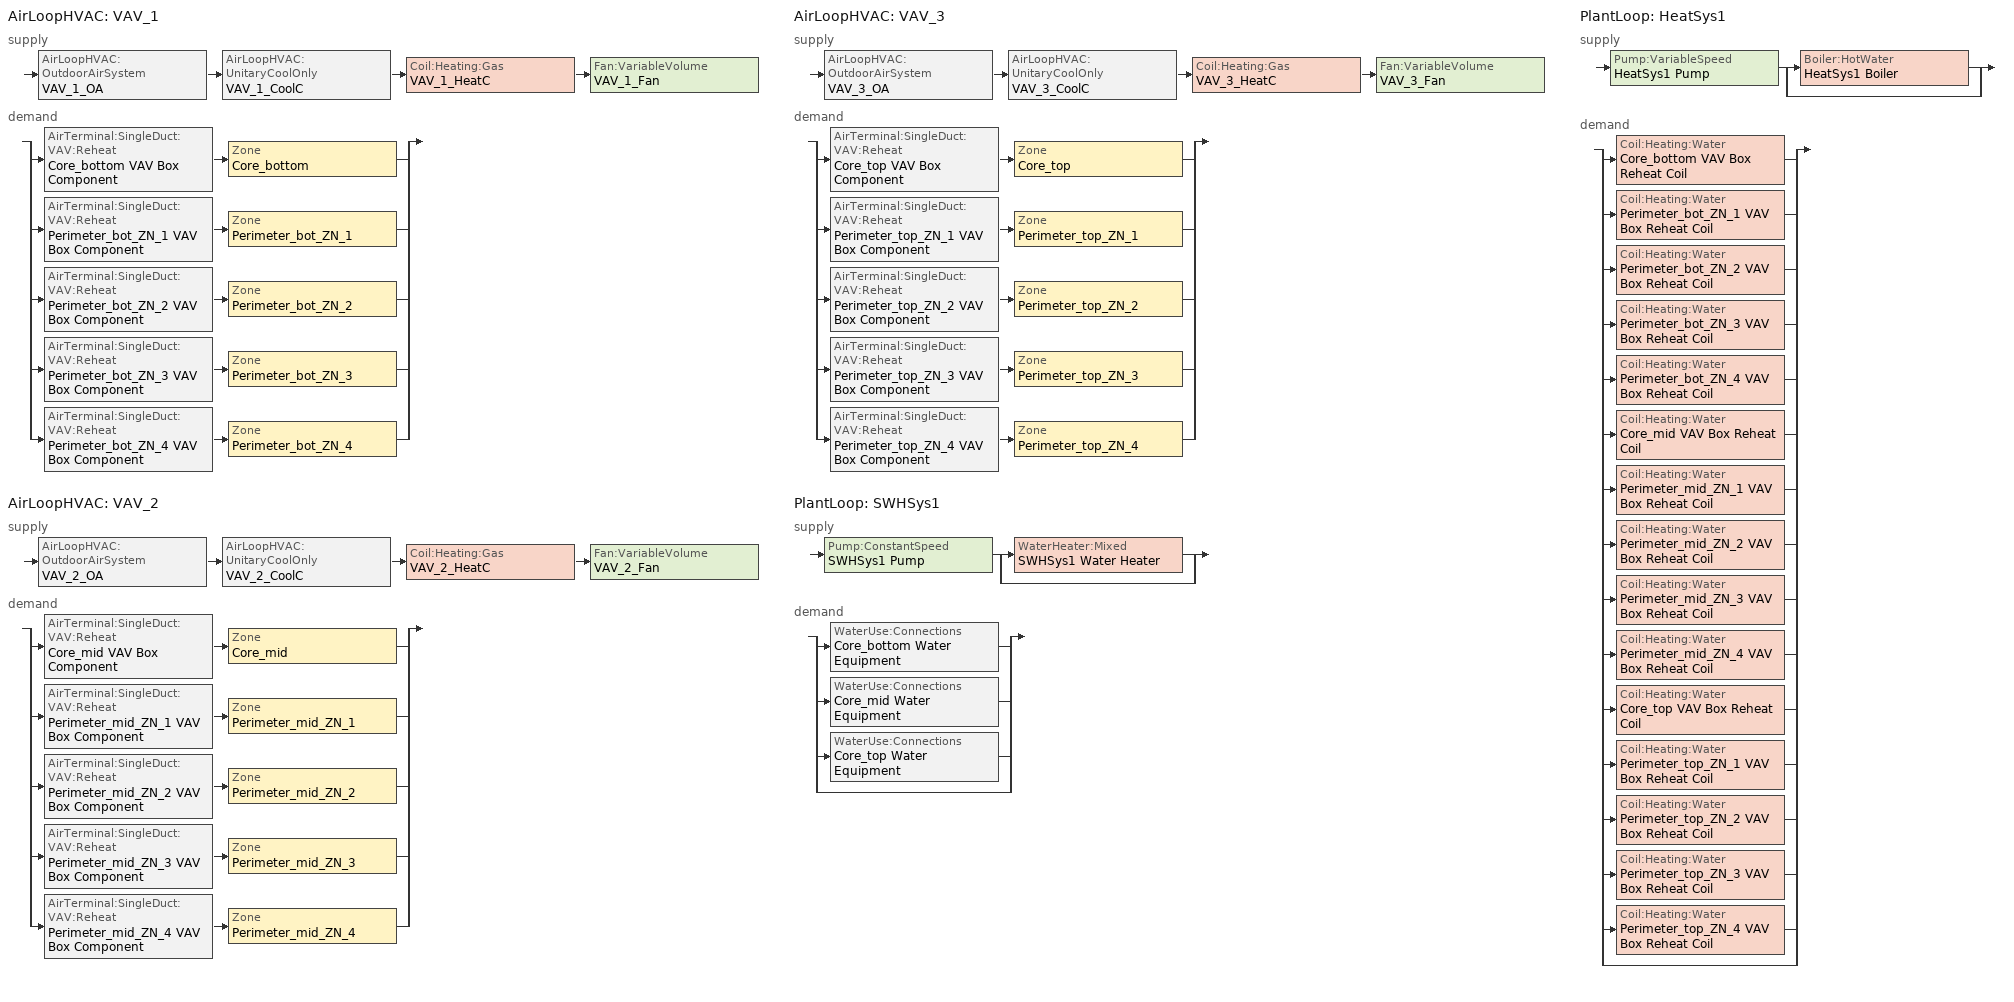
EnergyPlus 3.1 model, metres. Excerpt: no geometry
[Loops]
AirLoopHVAC 'VAV_1'
 supply: AirLoopHVAC:OutdoorAirSystem 'VAV_1_OA' > AirLoopHVAC:UnitaryCoolOnly 'VAV_1_CoolC' > Coil:Heating:Gas 'VAV_1_HeatC' > Fan:VariableVolume 'VAV_1_Fan'
 demand: split
  | AirTerminal:SingleDuct:VAV:Reheat 'Core_bottom VAV Box Component' > Zone 'Core_bottom'
  | AirTerminal:SingleDuct:VAV:Reheat 'Perimeter_bot_ZN_1 VAV Box Component' > Zone 'Perimeter_bot_ZN_1'
  | AirTerminal:SingleDuct:VAV:Reheat 'Perimeter_bot_ZN_2 VAV Box Component' > Zone 'Perimeter_bot_ZN_2'
  | AirTerminal:SingleDuct:VAV:Reheat 'Perimeter_bot_ZN_3 VAV Box Component' > Zone 'Perimeter_bot_ZN_3'
  | AirTerminal:SingleDuct:VAV:Reheat 'Perimeter_bot_ZN_4 VAV Box Component' > Zone 'Perimeter_bot_ZN_4'
AirLoopHVAC 'VAV_2'
 supply: AirLoopHVAC:OutdoorAirSystem 'VAV_2_OA' > AirLoopHVAC:UnitaryCoolOnly 'VAV_2_CoolC' > Coil:Heating:Gas 'VAV_2_HeatC' > Fan:VariableVolume 'VAV_2_Fan'
 demand: split
  | AirTerminal:SingleDuct:VAV:Reheat 'Core_mid VAV Box Component' > Zone 'Core_mid'
  | AirTerminal:SingleDuct:VAV:Reheat 'Perimeter_mid_ZN_1 VAV Box Component' > Zone 'Perimeter_mid_ZN_1'
  | AirTerminal:SingleDuct:VAV:Reheat 'Perimeter_mid_ZN_2 VAV Box Component' > Zone 'Perimeter_mid_ZN_2'
  | AirTerminal:SingleDuct:VAV:Reheat 'Perimeter_mid_ZN_3 VAV Box Component' > Zone 'Perimeter_mid_ZN_3'
  | AirTerminal:SingleDuct:VAV:Reheat 'Perimeter_mid_ZN_4 VAV Box Component' > Zone 'Perimeter_mid_ZN_4'
AirLoopHVAC 'VAV_3'
 supply: AirLoopHVAC:OutdoorAirSystem 'VAV_3_OA' > AirLoopHVAC:UnitaryCoolOnly 'VAV_3_CoolC' > Coil:Heating:Gas 'VAV_3_HeatC' > Fan:VariableVolume 'VAV_3_Fan'
 demand: split
  | AirTerminal:SingleDuct:VAV:Reheat 'Core_top VAV Box Component' > Zone 'Core_top'
  | AirTerminal:SingleDuct:VAV:Reheat 'Perimeter_top_ZN_1 VAV Box Component' > Zone 'Perimeter_top_ZN_1'
  | AirTerminal:SingleDuct:VAV:Reheat 'Perimeter_top_ZN_2 VAV Box Component' > Zone 'Perimeter_top_ZN_2'
  | AirTerminal:SingleDuct:VAV:Reheat 'Perimeter_top_ZN_3 VAV Box Component' > Zone 'Perimeter_top_ZN_3'
  | AirTerminal:SingleDuct:VAV:Reheat 'Perimeter_top_ZN_4 VAV Box Component' > Zone 'Perimeter_top_ZN_4'
PlantLoop 'SWHSys1'
 supply: Pump:ConstantSpeed 'SWHSys1 Pump' > split
  | WaterHeater:Mixed 'SWHSys1 Water Heater'
  | bypass
 demand: split
  | WaterUse:Connections 'Core_bottom Water Equipment'
  | WaterUse:Connections 'Core_mid Water Equipment'
  | WaterUse:Connections 'Core_top Water Equipment'
  | bypass
PlantLoop 'HeatSys1'
 supply: Pump:VariableSpeed 'HeatSys1 Pump' > split
  | Boiler:HotWater 'HeatSys1 Boiler'
  | bypass
 demand: split
  | Coil:Heating:Water 'Core_bottom VAV Box Reheat Coil'
  | Coil:Heating:Water 'Perimeter_bot_ZN_1 VAV Box Reheat Coil'
  | Coil:Heating:Water 'Perimeter_bot_ZN_2 VAV Box Reheat Coil'
  | Coil:Heating:Water 'Perimeter_bot_ZN_3 VAV Box Reheat Coil'
  | Coil:Heating:Water 'Perimeter_bot_ZN_4 VAV Box Reheat Coil'
  | Coil:Heating:Water 'Core_mid VAV Box Reheat Coil'
  | Coil:Heating:Water 'Perimeter_mid_ZN_1 VAV Box Reheat Coil'
  | Coil:Heating:Water 'Perimeter_mid_ZN_2 VAV Box Reheat Coil'
  | Coil:Heating:Water 'Perimeter_mid_ZN_3 VAV Box Reheat Coil'
  | Coil:Heating:Water 'Perimeter_mid_ZN_4 VAV Box Reheat Coil'
  | Coil:Heating:Water 'Core_top VAV Box Reheat Coil'
  | Coil:Heating:Water 'Perimeter_top_ZN_1 VAV Box Reheat Coil'
  | Coil:Heating:Water 'Perimeter_top_ZN_2 VAV Box Reheat Coil'
  | Coil:Heating:Water 'Perimeter_top_ZN_3 VAV Box Reheat Coil'
  | Coil:Heating:Water 'Perimeter_top_ZN_4 VAV Box Reheat Coil'
  | bypass
[ComponentCost:LineItem]
Name | Line Item Type | Item | Cost per Each | Quantity | Cost per Unit of Output Capacity
People:Core_bottom | General | Core_bottom | 1 | 52.9143
LIGHTING EQUIP:Core_bottom | Lights | Core_bottom |  |  | 1
ElectricEquipment:Core_bottom:PlugMisc | General | Core_bottom | 1 | 7.9371
ElectricEquipment:Core_bottom:Elevators | General | Core_bottom | 1 | 32.1099
Infiltration:Perimeter_bot_ZN_1 | General | Perimeter_bot_ZN_1 | 1 | 0.0411
People:Perimeter_bot_ZN_1 | General | Perimeter_bot_ZN_1 | 1 | 11.1548
LIGHTING EQUIP:Perimeter_bot_ZN_1 | Lights | Perimeter_bot_ZN_1 |  |  | 1
ElectricEquipment:Perimeter_bot_ZN_1:PlugMisc | General | Perimeter_bot_ZN_1 | 1 | 1.6732
Infiltration:Perimeter_bot_ZN_2 | General | Perimeter_bot_ZN_2 | 1 | 0.028
People:Perimeter_bot_ZN_2 | General | Perimeter_bot_ZN_2 | 1 | 7.0619
LIGHTING EQUIP:Perimeter_bot_ZN_2 | Lights | Perimeter_bot_ZN_2 |  |  | 1
ElectricEquipment:Perimeter_bot_ZN_2:PlugMisc | General | Perimeter_bot_ZN_2 | 1 | 1.0593
Infiltration:Perimeter_bot_ZN_3 | General | Perimeter_bot_ZN_3 | 1 | 0.0411
People:Perimeter_bot_ZN_3 | General | Perimeter_bot_ZN_3 | 1 | 11.1548
LIGHTING EQUIP:Perimeter_bot_ZN_3 | Lights | Perimeter_bot_ZN_3 |  |  | 1
ElectricEquipment:Perimeter_bot_ZN_3:PlugMisc | General | Perimeter_bot_ZN_3 | 1 | 1.6732
Infiltration:Perimeter_bot_ZN_4 | General | Perimeter_bot_ZN_4 | 1 | 0.028
People:Perimeter_bot_ZN_4 | General | Perimeter_bot_ZN_4 | 1 | 7.0614
LIGHTING EQUIP:Perimeter_bot_ZN_4 | Lights | Perimeter_bot_ZN_4 |  |  | 1
ElectricEquipment:Perimeter_bot_ZN_4:PlugMisc | General | Perimeter_bot_ZN_4 | 1 | 1.0592
People:Core_mid | General | Core_mid | 1 | 52.9143
LIGHTING EQUIP:Core_mid | Lights | Core_mid |  |  | 1
ElectricEquipment:Core_mid:PlugMisc | General | Core_mid | 1 | 7.9371
Infiltration:Perimeter_mid_ZN_1 | General | Perimeter_mid_ZN_1 | 1 | 0.0411
People:Perimeter_mid_ZN_1 | General | Perimeter_mid_ZN_1 | 1 | 11.1548
LIGHTING EQUIP:Perimeter_mid_ZN_1 | Lights | Perimeter_mid_ZN_1 |  |  | 1
ElectricEquipment:Perimeter_mid_ZN_1:PlugMisc | General | Perimeter_mid_ZN_1 | 1 | 1.6732
Infiltration:Perimeter_mid_ZN_2 | General | Perimeter_mid_ZN_2 | 1 | 0.028
People:Perimeter_mid_ZN_2 | General | Perimeter_mid_ZN_2 | 1 | 7.0619
LIGHTING EQUIP:Perimeter_mid_ZN_2 | Lights | Perimeter_mid_ZN_2 |  |  | 1
ElectricEquipment:Perimeter_mid_ZN_2:PlugMisc | General | Perimeter_mid_ZN_2 | 1 | 1.0593
Infiltration:Perimeter_mid_ZN_3 | General | Perimeter_mid_ZN_3 | 1 | 0.0411
People:Perimeter_mid_ZN_3 | General | Perimeter_mid_ZN_3 | 1 | 11.1548
LIGHTING EQUIP:Perimeter_mid_ZN_3 | Lights | Perimeter_mid_ZN_3 |  |  | 1
ElectricEquipment:Perimeter_mid_ZN_3:PlugMisc | General | Perimeter_mid_ZN_3 | 1 | 1.6732
Infiltration:Perimeter_mid_ZN_4 | General | Perimeter_mid_ZN_4 | 1 | 0.028
People:Perimeter_mid_ZN_4 | General | Perimeter_mid_ZN_4 | 1 | 7.0614
LIGHTING EQUIP:Perimeter_mid_ZN_4 | Lights | Perimeter_mid_ZN_4 |  |  | 1
ElectricEquipment:Perimeter_mid_ZN_4:PlugMisc | General | Perimeter_mid_ZN_4 | 1 | 1.0592
Infiltration:Core_top | General | Core_top | 1 | 0.2998
People:Core_top | General | Core_top | 1 | 52.9143
LIGHTING EQUIP:Core_top | Lights | Core_top |  |  | 1
ElectricEquipment:Core_top:PlugMisc | General | Core_top | 1 | 7.9371
Infiltration:Perimeter_top_ZN_1 | General | Perimeter_top_ZN_1 | 1 | 0.1043
People:Perimeter_top_ZN_1 | General | Perimeter_top_ZN_1 | 1 | 11.1548
LIGHTING EQUIP:Perimeter_top_ZN_1 | Lights | Perimeter_top_ZN_1 |  |  | 1
ElectricEquipment:Perimeter_top_ZN_1:PlugMisc | General | Perimeter_top_ZN_1 | 1 | 1.6732
Infiltration:Perimeter_top_ZN_2 | General | Perimeter_top_ZN_2 | 1 | 0.067
People:Perimeter_top_ZN_2 | General | Perimeter_top_ZN_2 | 1 | 7.0619
LIGHTING EQUIP:Perimeter_top_ZN_2 | Lights | Perimeter_top_ZN_2 |  |  | 1
ElectricEquipment:Perimeter_top_ZN_2:PlugMisc | General | Perimeter_top_ZN_2 | 1 | 1.0593
Infiltration:Perimeter_top_ZN_3 | General | Perimeter_top_ZN_3 | 1 | 0.1043
People:Perimeter_top_ZN_3 | General | Perimeter_top_ZN_3 | 1 | 11.1548
LIGHTING EQUIP:Perimeter_top_ZN_3 | Lights | Perimeter_top_ZN_3 |  |  | 1
ElectricEquipment:Perimeter_top_ZN_3:PlugMisc | General | Perimeter_top_ZN_3 | 1 | 1.6732
Infiltration:Perimeter_top_ZN_4 | General | Perimeter_top_ZN_4 | 1 | 0.067
People:Perimeter_top_ZN_4 | General | Perimeter_top_ZN_4 | 1 | 7.0614
LIGHTING EQUIP:Perimeter_top_ZN_4 | Lights | Perimeter_top_ZN_4 |  |  | 1
ElectricEquipment:Perimeter_top_ZN_4:PlugMisc | General | Perimeter_top_ZN_4 | 1 | 1.0592
[Sizing:Zone] Zone Cooling Design Supply Air Temperature {C}=14; Zone Heating Design Supply Air Temperature {C}=40; Zone Cooling Design Supply Air Humidity Ratio {kg-H20/kg-air}=0.0085; Zone Heating Design Supply Air Humidity Ratio {kg-H20/kg-air}=0.008; Outdoor Air Method=Flow/Zone; Outside Air Flow per Zone Floor Area {(m3/s)/m2}=0; Cooling Design Air Flow Method {Flow/Zone | DesignDay | DesignDayWithLimit}=DesignDayWithLimit; Cooling Minimum Air Flow=0; Cooling Minimum Air Flow Fraction=0; Heating Design Air Flow Method {Flow/Zone | DesignDay}=DesignDay; Heating Design Air Flow Rate=0
Name | Outside Air Flow per Zone {m3/s}
Core_bottom; Core_mid; Core_top | 0.529143
Perimeter_bot_ZN_1; Perimeter_bot_ZN_3; Perimeter_mid_ZN_1; Perimeter_mid_ZN_3; Perimeter_top_ZN_1; Perimeter_top_ZN_3 | 0.111548
Perimeter_bot_ZN_2; Perimeter_mid_ZN_2; Perimeter_top_ZN_2 | 0.0706191
Perimeter_bot_ZN_4; Perimeter_mid_ZN_4; Perimeter_top_ZN_4 | 0.0706144
[ZoneControl:Thermostat] Control Type Schedule=Dual Zone Control Type Sched
Name | Zone | Control 1
Core_bottom Thermostat | Core_bottom | Core_bottom DualSPSched
Perimeter_bot_ZN_1 Thermostat | Perimeter_bot_ZN_1 | Perimeter_bot_ZN_1 DualSPSched
Perimeter_bot_ZN_2 Thermostat | Perimeter_bot_ZN_2 | Perimeter_bot_ZN_2 DualSPSched
Perimeter_bot_ZN_3 Thermostat | Perimeter_bot_ZN_3 | Perimeter_bot_ZN_3 DualSPSched
Perimeter_bot_ZN_4 Thermostat | Perimeter_bot_ZN_4 | Perimeter_bot_ZN_4 DualSPSched
Core_mid Thermostat | Core_mid | Core_mid DualSPSched
Perimeter_mid_ZN_1 Thermostat | Perimeter_mid_ZN_1 | Perimeter_mid_ZN_1 DualSPSched
Perimeter_mid_ZN_2 Thermostat | Perimeter_mid_ZN_2 | Perimeter_mid_ZN_2 DualSPSched
Perimeter_mid_ZN_3 Thermostat | Perimeter_mid_ZN_3 | Perimeter_mid_ZN_3 DualSPSched
Perimeter_mid_ZN_4 Thermostat | Perimeter_mid_ZN_4 | Perimeter_mid_ZN_4 DualSPSched
Core_top Thermostat | Core_top | Core_top DualSPSched
Perimeter_top_ZN_1 Thermostat | Perimeter_top_ZN_1 | Perimeter_top_ZN_1 DualSPSched
Perimeter_top_ZN_2 Thermostat | Perimeter_top_ZN_2 | Perimeter_top_ZN_2 DualSPSched
Perimeter_top_ZN_3 Thermostat | Perimeter_top_ZN_3 | Perimeter_top_ZN_3 DualSPSched
Perimeter_top_ZN_4 Thermostat | Perimeter_top_ZN_4 | Perimeter_top_ZN_4 DualSPSched
[ThermostatSetpoint:DualSetpoint] Heating Setpoint Temperature Schedule=HTGSETP_SCH; Cooling Setpoint Temperature Schedule=CLGSETP_SCH
Core_bottom DualSPSched; Perimeter_bot_ZN_1 DualSPSched; Perimeter_bot_ZN_2 DualSPSched; Perimeter_bot_ZN_3 DualSPSched; Perimeter_bot_ZN_4 DualSPSched; Core_mid DualSPSched; Perimeter_mid_ZN_1 DualSPSched; Perimeter_mid_ZN_2 DualSPSched; Perimeter_mid_ZN_3 DualSPSched; Perimeter_mid_ZN_4 DualSPSched; Core_top DualSPSched; Perimeter_top_ZN_1 DualSPSched; Perimeter_top_ZN_2 DualSPSched; Perimeter_top_ZN_3 DualSPSched; Perimeter_top_ZN_4 DualSPSched
[Zone equipment]
Core_bottom: Core_bottom VAV Box Component
Perimeter_bot_ZN_1: Perimeter_bot_ZN_1 VAV Box Component
Perimeter_bot_ZN_2: Perimeter_bot_ZN_2 VAV Box Component
Perimeter_bot_ZN_3: Perimeter_bot_ZN_3 VAV Box Component
Perimeter_bot_ZN_4: Perimeter_bot_ZN_4 VAV Box Component
Core_mid: Core_mid VAV Box Component
Perimeter_mid_ZN_1: Perimeter_mid_ZN_1 VAV Box Component
Perimeter_mid_ZN_2: Perimeter_mid_ZN_2 VAV Box Component
Perimeter_mid_ZN_3: Perimeter_mid_ZN_3 VAV Box Component
Perimeter_mid_ZN_4: Perimeter_mid_ZN_4 VAV Box Component
Core_top: Core_top VAV Box Component
Perimeter_top_ZN_1: Perimeter_top_ZN_1 VAV Box Component
Perimeter_top_ZN_2: Perimeter_top_ZN_2 VAV Box Component
Perimeter_top_ZN_3: Perimeter_top_ZN_3 VAV Box Component
Perimeter_top_ZN_4: Perimeter_top_ZN_4 VAV Box Component
[AirTerminal:SingleDuct:VAV:Reheat] Availability Schedule=ALWAYS_ON; Maximum Air Flow Rate {m3/s}=AUTOSIZE; Zone Minimum Air Flow Input Method=Constant; Constant Minimum Air Flow Fraction=0.3; Maximum Hot Water or Steam Flow Rate {m3/s}=AUTOSIZE; Minimum Hot Water or Steam Flow Rate {m3/s}=0; Convergence Tolerance=0.001; Damper Heating Action=Normal
Name | Reheat Coil
Core_bottom VAV Box Component | Core_bottom VAV Box Reheat Coil
Perimeter_bot_ZN_1 VAV Box Component | Perimeter_bot_ZN_1 VAV Box Reheat Coil
Perimeter_bot_ZN_2 VAV Box Component | Perimeter_bot_ZN_2 VAV Box Reheat Coil
Perimeter_bot_ZN_3 VAV Box Component | Perimeter_bot_ZN_3 VAV Box Reheat Coil
Perimeter_bot_ZN_4 VAV Box Component | Perimeter_bot_ZN_4 VAV Box Reheat Coil
Core_mid VAV Box Component | Core_mid VAV Box Reheat Coil
Perimeter_mid_ZN_1 VAV Box Component | Perimeter_mid_ZN_1 VAV Box Reheat Coil
Perimeter_mid_ZN_2 VAV Box Component | Perimeter_mid_ZN_2 VAV Box Reheat Coil
Perimeter_mid_ZN_3 VAV Box Component | Perimeter_mid_ZN_3 VAV Box Reheat Coil
Perimeter_mid_ZN_4 VAV Box Component | Perimeter_mid_ZN_4 VAV Box Reheat Coil
Core_top VAV Box Component | Core_top VAV Box Reheat Coil
Perimeter_top_ZN_1 VAV Box Component | Perimeter_top_ZN_1 VAV Box Reheat Coil
Perimeter_top_ZN_2 VAV Box Component | Perimeter_top_ZN_2 VAV Box Reheat Coil
Perimeter_top_ZN_3 VAV Box Component | Perimeter_top_ZN_3 VAV Box Reheat Coil
Perimeter_top_ZN_4 VAV Box Component | Perimeter_top_ZN_4 VAV Box Reheat Coil
[Coil:Heating:Water] Availablility Schedule=ALWAYS_ON; U-Factor Times Area Value {W/K}=AUTOSIZE; Maximum Water Flow Rate {m3/s}=AUTOSIZE; Coil Peformance input method=UFactorTimesAreaAndDesignWaterFlowRate; Nominal Capacity=AUTOSIZE; Design Inlet Water Temperature=82.2; Design Inlet Air Temperature=16.6; Design Outlet Water Temperature=71.1; Design Outlet Air Temperature=32.2
Core_bottom VAV Box Reheat Coil; Perimeter_bot_ZN_1 VAV Box Reheat Coil; Perimeter_bot_ZN_2 VAV Box Reheat Coil; Perimeter_bot_ZN_3 VAV Box Reheat Coil; Perimeter_bot_ZN_4 VAV Box Reheat Coil; Core_mid VAV Box Reheat Coil; Perimeter_mid_ZN_1 VAV Box Reheat Coil; Perimeter_mid_ZN_2 VAV Box Reheat Coil; Perimeter_mid_ZN_3 VAV Box Reheat Coil; Perimeter_mid_ZN_4 VAV Box Reheat Coil; Core_top VAV Box Reheat Coil; Perimeter_top_ZN_1 VAV Box Reheat Coil; Perimeter_top_ZN_2 VAV Box Reheat Coil; Perimeter_top_ZN_3 VAV Box Reheat Coil; Perimeter_top_ZN_4 VAV Box Reheat Coil
[WaterUse:Connections]
Name | Water Use Equipment 1
Core_bottom Water Equipment | Core_bottom Water Equipment
Core_mid Water Equipment | Core_mid Water Equipment
Core_top Water Equipment | Core_top Water Equipment
[WaterUse:Equipment] Peak Flow Rate {m3/s}=1.04111e-05; Flow Rate Fraction Schedule=BLDG_SWH_SCH
Name | Target Temperature Schedule | Hot Water Supply Temperature Schedule Name  {C} | Zone | Sensible Fraction Schedule | Latent Fraction Schedule
Core_bottom Water Equipment | Core_bottom Water Equipment Temp Sched | Core_bottom Water Equipment Hot Supply Temp Sched | Core_bottom | Core_bottom Water Equipment Sensible fract sched | Core_bottom Water Equipment Latent fract sched
Core_mid Water Equipment | Core_mid Water Equipment Temp Sched | Core_mid Water Equipment Hot Supply Temp Sched | Core_mid | Core_mid Water Equipment Sensible fract sched | Core_mid Water Equipment Latent fract sched
Core_top Water Equipment | Core_top Water Equipment Temp Sched | Core_top Water Equipment Hot Supply Temp Sched | Core_top | Core_top Water Equipment Sensible fract sched | Core_top Water Equipment Latent fract sched
[AirLoopHVAC] Design Supply Air Flow Rate {m3/s}=AUTOSIZE
VAV_1; VAV_2; VAV_3
[SetpointManager:Scheduled]
Name | Control Variable {Temperature| others } | Schedule | Setpoint Node or NodeList | Control Variable {TEMP} | Setpoint Node
VAV_1 SAT setpoint | Temperature | Seasonal-Reset-Supply-Air-Temp-Sch | VAV_1 Supply Equipment Outlet Node
VAV_2 SAT setpoint | Temperature | Seasonal-Reset-Supply-Air-Temp-Sch | VAV_2 Supply Equipment Outlet Node
VAV_3 SAT setpoint | Temperature | Seasonal-Reset-Supply-Air-Temp-Sch | VAV_3 Supply Equipment Outlet Node
SWHSys1 Loop Setpoint Manager |  | SWHSys1-Loop-Temp-Schedule |  | Temperature | SWHSys1 Supply Outlet Node
HeatSys1 Loop Setpoint Manager |  | HW-Loop-Temp-Schedule |  | Temperature | HeatSys1 Supply Outlet Node
[SetpointManager:MixedAir]
Name | Control Variable {Temperature} | Control Variable | Setpoint Node or NodeList
VAV_1_CoolC SAT Manager; VAV_2_CoolC SAT Manager; VAV_3_CoolC SAT Manager | Temperature
VAV_1_HeatC MixedAir Manager |  | Temperature | VAV_1_HeatC-VAV_1_FanNode
VAV_1_OAMixed Air Temp Manager |  | Temperature | VAV_1_OA-VAV_1_CoolCNode
VAV_2_HeatC MixedAir Manager |  | Temperature | VAV_2_HeatC-VAV_2_FanNode
VAV_2_OAMixed Air Temp Manager |  | Temperature | VAV_2_OA-VAV_2_CoolCNode
VAV_3_HeatC MixedAir Manager |  | Temperature | VAV_3_HeatC-VAV_3_FanNode
VAV_3_OAMixed Air Temp Manager |  | Temperature | VAV_3_OA-VAV_3_CoolCNode
[Sizing:System] Type Of Load To Size On {Sensible}=Sensible; Design Outdoor Air Flow Rate {m3/s}=AUTOSIZE; Minimum System Air Flow Ratio=0.3; Preheat Design Temperature {C}=7; Preheat Design Humidity Ratio {kg-H2O/kg-air}=0.008; Precool Design Temperature {C}=12.8; Precool Design Humidity Ratio {kg-H2O/kg-air}=0.008; Central Cooling Design Supply Air Temperature {C}=12.8; Central Heating Design Supply Air Temperature {C}=16.7; Sizing Option {Coincident | NonCoincident}=NonCoincident; 100% Outdoor Air in Cooling {Yes | No}=No; 100% Outdoor Air in Heating {Yes | No}=No; Central Cooling Design Supply Air Humidity Ratio {kg-H2O/kg-air}=0.0085; Central Heating Design Supply Air Humidity Ratio {kg-H2O/kg-air}=0.008; Cooling Design Air Flow Method=DesignDay; Cooling Design Air Flow Rate {m3/s}=0; Heating Design Air Flow Method=DesignDay; Heating Design Air Flow Rate {m3/s}=0
VAV_1; VAV_2; VAV_3
[Controller:OutdoorAir] Minimum Outdoor Air Flow Rate {m3/s}=AUTOSIZE; Maximum Outdoor Air Flow Rate {m3/s}=AUTOSIZE; Economizer Control Type=DifferentialDryBulb; Economizer Control Action Type=ModulateFlow; Economizer Maximum Limit Dry-Bulb Temperature {C}=28; Economizer Maximum Limit Enthalpy {J/kg}=64000; Economizer Minimum Limit Dry-Bulb Temperature {C}=0; Lockout Type=NoLockout; Minimum Limit Type=FixedMinimum; Minimum Outdoor Air Schedule=MinOA_Sched
VAV_1_OA_Controller; VAV_2_OA_Controller; VAV_3_OA_Controller
[AirLoopHVAC:UnitaryCoolOnly] Availablility Schedule=ALWAYS_ON
Name | Cooling Coil
VAV_1_CoolC | VAV_1_CoolC DXCoil
VAV_2_CoolC | VAV_2_CoolC DXCoil
VAV_3_CoolC | VAV_3_CoolC DXCoil
[Coil:Cooling:DX:TwoSpeed] Availablility Schedule=ALWAYS_ON; Rated High Speed Total Cooling Capacity {W}=AUTOSIZE; Rated High Speed Sensible Heat Ratio=AUTOSIZE; Rated High Speed Air Flow Rate {m3/s}=AUTOSIZE; Supply Air Fan Operating Mode=VariableSpeedFanAndCompressor; Rated Low Speed Total Cooling Capacity {W}=AUTOSIZE; Rated Low Speed Sensible Heat Ratio=0.69; Rated Low Speed Air Flow Rate=AUTOSIZE
Name | Rated High Speed COP | Total Cooling Capacity Function of Temperature Curve | Total Cooling Capacity Function of Flow Fraction Curve | Energy Input Ratio Function of Temperature Curve | Energy Input Ratio Function of Flow Fraction Curve | Part Load Fraction Correlation Curve | Rated Low Speed COP | Low Speed Total Cooling Capacity Function of Temperature Curve | Low Speed Total Cooling Capacity Function of Flow Fraction Curve
VAV_1_CoolC DXCoil | 5.58502 | VAV_1_CoolCStandard10Ton_CapFT | VAV_1_CoolCStandard10Ton_CapFF | VAV_1_CoolCStandard10Ton_EIRFT | VAV_1_CoolCStandard10Ton_EIRFFF | VAV_1_CoolCStandard10Ton_PLR | 5.58502 | VAV_1_CoolCStandard10Ton_CapFT | VAV_1_CoolCStandard10Ton_EIRFT
VAV_2_CoolC DXCoil | 5.53995 | VAV_2_CoolCStandard10Ton_CapFT | VAV_2_CoolCStandard10Ton_CapFF | VAV_2_CoolCStandard10Ton_EIRFT | VAV_2_CoolCStandard10Ton_EIRFFF | VAV_2_CoolCStandard10Ton_PLR | 5.53995 | VAV_2_CoolCStandard10Ton_CapFT | VAV_2_CoolCStandard10Ton_EIRFT
VAV_3_CoolC DXCoil | 4.74652 | VAV_3_CoolCStandard10Ton_CapFT | VAV_3_CoolCStandard10Ton_CapFF | VAV_3_CoolCStandard10Ton_EIRFT | VAV_3_CoolCStandard10Ton_EIRFFF | VAV_3_CoolCStandard10Ton_PLR | 4.74652 | VAV_3_CoolCStandard10Ton_CapFT | VAV_3_CoolCStandard10Ton_EIRFT
[Coil:Heating:Gas] Availablility Schedule=ALWAYS_ON; Gas Burner Efficiency=0.99; Nominal Capacity {W}=AUTOSIZE
VAV_1_HeatC; VAV_2_HeatC; VAV_3_HeatC
[Fan:VariableVolume] Availability Schedule=HVACOperationSchd; Maximum Flow Rate {m3/s}=AUTOSIZE; Minimum Flow Rate {m3/s}=0; Motor In Airstream Fraction=1; Fan Coefficient 1=0.0407599; Fan Coefficient 2=0.088045; Fan Coefficient 3=-0.0729261; Fan Coefficient 4=0.94374; Fan Coefficient 5=0
Name | Fan Efficiency | Pressure Rise {Pa} | Motor Efficiency
VAV_1_Fan | 0.6006 | 1572.416 | 0.924
VAV_2_Fan | 0.6045 | 1572.416 | 0.93
VAV_3_Fan | 0.6045 | 1388.304 | 0.93
[PlantLoop] Fluid Type {WATER}=Water; Minimum Loop Temperature {C}=10; Maximum Loop Flow Rate {m3/s}=AUTOSIZE; Minimum Loop Flow Rate {m3/s}=0; Loop Volume {m3}=AUTOSIZE; Load Distribution Scheme {OPTIMAL | SEQUENTIAL}=Optimal
Name | Loop Equipment Operation Scheme | Maximum Loop Temperature {C}
SWHSys1 | SWHSys1 Loop Operation Scheme List | 60
HeatSys1 | HeatSys1 Loop Operation Scheme List | 100
[Sizing:Plant] Loop Type {COOLING | HEATING}=Heating
Name | Design Loop Exit Temperature {C} | Design Loop Temperature Difference {C}
SWHSys1 | 60 | 5
HeatSys1 | 82 | 11
[PlantEquipmentOperationSchemes] Control Scheme 1 Object Type {*******}=PlantEquipmentOperation:HeatingLoad; Control Scheme 1 Schedule=PlantOnSched
Name | Control Scheme 1
SWHSys1 Loop Operation Scheme List | SWHSys1 Operation Scheme
HeatSys1 Loop Operation Scheme List | HeatSys1 Operation Scheme
[PlantEquipmentOperation:HeatingLoad] Load Range 1 Lower Limit {W}=0; Load Range 1 Upper Limit {W}=1000000000000000
Name | Priority Control 1 Equipment List
SWHSys1 Operation Scheme | SWHSys1 Equipment List
HeatSys1 Operation Scheme | HeatSys1 Equipment List
[PlantEquipmentList]
SWHSys1 Equipment List: SWHSys1 Water Heater
HeatSys1 Equipment List: HeatSys1 Boiler
[Pump:ConstantSpeed]
SWHSys1 Pump: Rated Flow Rate {m3/s}=AUTOSIZE; Rated Pump Head {Pa} [179352 Pa = 60 ft]=179352; Rated Power Consumption {W}=AUTOSIZE; Motor Efficiency=0.85; Fraction of Motor Inefficiencies to Fluid Stream=0; Pump Control Type {Continuous | Intermittent}=Intermittent
[WaterHeater:Mixed]
SWHSys1 Water Heater: Tank Volume {m3}=0.3785; Setpoint Temperature Schedule=SWHSys1 Water Heater Setpoint Temperature Schedule Name; Deadband Temperature Difference {deltaC}=2; Maximum Temperature Limit {C}=82.2222; Heater Control Type {Cycle | Modulate}=Cycle; Heater Maximum Capacity {W}=845000; Heater Fuel Type=NATURALGAS; Heater Thermal Efficiency=0.8; Off Cycle Parasitic Fuel Consumption Rate {W}=20; Off Cycle Parasitic Fuel Type=NATURALGAS; Off Cycle Parasitic Heat Fraction To Tank=0.8; On Cycle Parasitic Fuel Type=NATURALGAS; Ambient Temperature Indicator {Schedule | Zone | Outdoors}=SCHEDULE; Ambient Temperature Schedule=SWHSys1 Water Heater Ambient Temperature Schedule Name; Off Cycle Loss Coefficient to Ambient Temperature {W/K}=6; On Cycle Loss Coefficient to Ambient Temperature {W/K}=6; Use Side Effectiveness=1; Source Side Effectiveness=1; Use Side Design Flow Rate=AUTOSIZE; Source Side Design Flow Rate=AUTOSIZE; Indirect Water Heater Recovery Time=1.5
[Pump:VariableSpeed]
HeatSys1 Pump: Rated Flow Rate {m3/s}=AUTOSIZE; Rated Pump Head {Pa} [179352 Pa = 60 ft]=179352; Rated Power Consumption {W}=AUTOSIZE; Motor Efficiency=0.85; Fraction of Motor Inefficiencies to Fluid Stream=0; Coefficient 1 of the Part Load Performance Curve=0; Coefficient 2 of the Part Load Performance Curve=1; Coefficient 3 of the Part Load Performance Curve=0; Coefficient 4 of the Part Load Performance Curve=0; Minimum Flow Rate {m3/s}=0; Pump Control Type {Continuous | Intermittent}=Intermittent
[Boiler:HotWater]
HeatSys1 Boiler: Fuel Type=NATURALGAS; Nominal Capacity {W}=AUTOSIZE; Nominal Thermal Efficiency=0.75; Design Water Outlet Temperature {C}=81; Design Water Flow Rate {m3/s}=AUTOSIZE; Minimum Part Load Ratio=0; Maximum Part Load Ratio=1.2; Optimum Part Load Ratio=1; Water Outlet Upper Temperature Limit {C}=95; Boiler Flow Mode=VariableFlow; Parasitic Electric Load=0; Sizing Factor=1
[Schedule:Compact]
BLDG_SWH_SCH: Through: 12/31, For: Weekdays SummerDesignDay, Until: 05:00, 0.05, Until: 06:00, 0.08, Until: 07:00, 0.07, Until: 08:00, 0.19, Until: 09:00, 0.35, Until: 10:00, 0.38, Until: 11:00, 0.39, Until: 12:00, 0.47, Until: 13:00, 0.57, Until: 14:00, 0.54, Until: 15:00, 0.34, Until: 16:00, 0.33, Until: 17:00, 0.44, Until: 18:00, 0.26, Until: 19:00, 0.21, Until: 20:00, 0.15, Until: 21:00, 0.17, Until: 22:00, 0.08, Until: 24:00, 0.05, For: Saturday WinterDesignDay, Until: 05:00, 0.05, Until: 06:00, 0.08, Until: 07:00, 0.07, Until: 08:00, 0.11, Until: 09:00, 0.15, Until: 10:00, 0.21, Until: 11:00, 0.19, Until: 12:00, 0.23, Until: 13:00, 0.2, Until: 14:00, 0.19, Until: 15:00, 0.15, Until: 16:00, 0.13, Until: 17:00, 0.14, Until: 21:00, 0.07, Until: 22:00, 0.09, Until: 24:00, 0.05, For: Sunday Holidays AllOtherDays, Until: 05:00, 0.04, Until: 06:00, 0.07, Until: 11:00, 0.04, Until: 13:00, 0.06, Until: 14:00, 0.09, Until: 15:00, 0.06, Until: 21:00, 0.04, Until: 22:00, 0.07, Until: 24:00, 0.04
ALWAYS_ON; PlantOnSched; MinOA_Sched: Through: 12/31, For: AllDays, Until: 24:00, 1
HVACOperationSchd: Through: 12/31, For: Weekdays SummerDesignDay, Until: 06:00, 0, Until: 22:00, 1, Until: 24:00, 0, For: Saturday WinterDesignDay, Until: 06:00, 0, Until: 18:00, 1, Until: 24:00, 0, For: Sunday Holidays AllOtherDays, Until: 24:00, 0
HTGSETP_SCH: Through: 12/31, For: Weekdays, Until: 05:00, 15.6, Until: 19:00, 21, Until: 24:00, 15.6, For SummerDesignDay, Until: 24:00, 15.6, For: Saturday, Until: 06:00, 15.6, Until: 17:00, 21, Until: 24:00, 15.6, For: WinterDesignDay, Until: 24:00, 21, For: Sunday Holidays AllOtherDays, Until: 24:00, 15.6
CLGSETP_SCH: Through: 12/31, For: Weekdays SummerDesignDay, Until: 06:00, 30, Until: 22:00, 24, Until: 24:00, 30, For: Saturday, Until: 06:00, 30, Until: 18:00, 24, Until: 24:00, 30, For WinterDesignDay, Until: 24:00, 30, For: Sunday Holidays AllOtherDays, Until: 24:00, 30
Dual Zone Control Type Sched: Through: 12/31, For: AllDays, Until: 24:00, 4
Seasonal-Reset-Supply-Air-Temp-Sch: Through: 3/31, For: AllDays, Until: 24:00, 13, Through: 9/30, For: AllDays, Until: 24:00, 13, Through: 12/31, For: AllDays, Until: 24:00, 13
HW-Loop-Temp-Schedule; SWHSys1-Loop-Temp-Schedule; SWHSys1 Water Heater Setpoint Temperature Schedule Name: Through: 12/31, For: AllDays, Until: 24:00, 60
Core_bottom Water Equipment Latent fract sched; Core_mid Water Equipment Latent fract sched; Core_top Water Equipment Latent fract sched: Through: 12/31, For: AllDays, Until: 24:00, 0.05
Core_bottom Water Equipment Sensible fract sched; Core_mid Water Equipment Sensible fract sched; Core_top Water Equipment Sensible fract sched: Through: 12/31, For: AllDays, Until: 24:00, 0.2
Core_bottom Water Equipment Temp Sched; Core_mid Water Equipment Temp Sched; Core_top Water Equipment Temp Sched: Through: 12/31, For: AllDays, Until: 24:00, 48.8
Core_bottom Water Equipment Hot Supply Temp Sched; Core_mid Water Equipment Hot Supply Temp Sched; Core_top Water Equipment Hot Supply Temp Sched: Through: 12/31, For: AllDays, Until: 24:00, 55
SWHSys1 Water Heater Ambient Temperature Schedule Name: Through: 12/31, For: AllDays, Until: 24:00, 22
[Curve:Biquadratic] Minimum Value of x=17; Maximum Value of x=22; Minimum Value of y=29; Maximum Value of y=46
Name | Coefficient1 Constant | Coefficient2 x | Coefficient3 x**2 | Coefficient4 y | Coefficient5 y**2 | Coefficient6 x*y
VAV_1_CoolCStandard10Ton_CapFT; VAV_2_CoolCStandard10Ton_CapFT; VAV_3_CoolCStandard10Ton_CapFT | 0.42415 | 0.04426 | -0.00042 | 0.00333 | -0.00008 | -0.00021
VAV_1_CoolCStandard10Ton_EIRFT; VAV_2_CoolCStandard10Ton_EIRFT; VAV_3_CoolCStandard10Ton_EIRFT | 1.23649 | -0.02431 | 0.00057 | -0.01434 | 0.00063 | -0.00038
[Curve:Quadratic]
Name | Coefficient1 Constant | Coefficient2 x | Coefficient3 x**2 | Minimum Value of x | Maximum Value of x
VAV_1_CoolCStandard10Ton_CapFF; VAV_2_CoolCStandard10Ton_CapFF; VAV_3_CoolCStandard10Ton_CapFF | 0.77136 | 0.34053 | -0.11088 | 0.75918 | 1.13877
VAV_1_CoolCStandard10Ton_EIRFFF; VAV_2_CoolCStandard10Ton_EIRFFF; VAV_3_CoolCStandard10Ton_EIRFFF | 1.2055 | -0.32953 | 0.12308 | 0.75918 | 1.13877
VAV_1_CoolCStandard10Ton_PLR; VAV_2_CoolCStandard10Ton_PLR; VAV_3_CoolCStandard10Ton_PLR | 0.771 | 0.229 | 0 | 0 | 1
